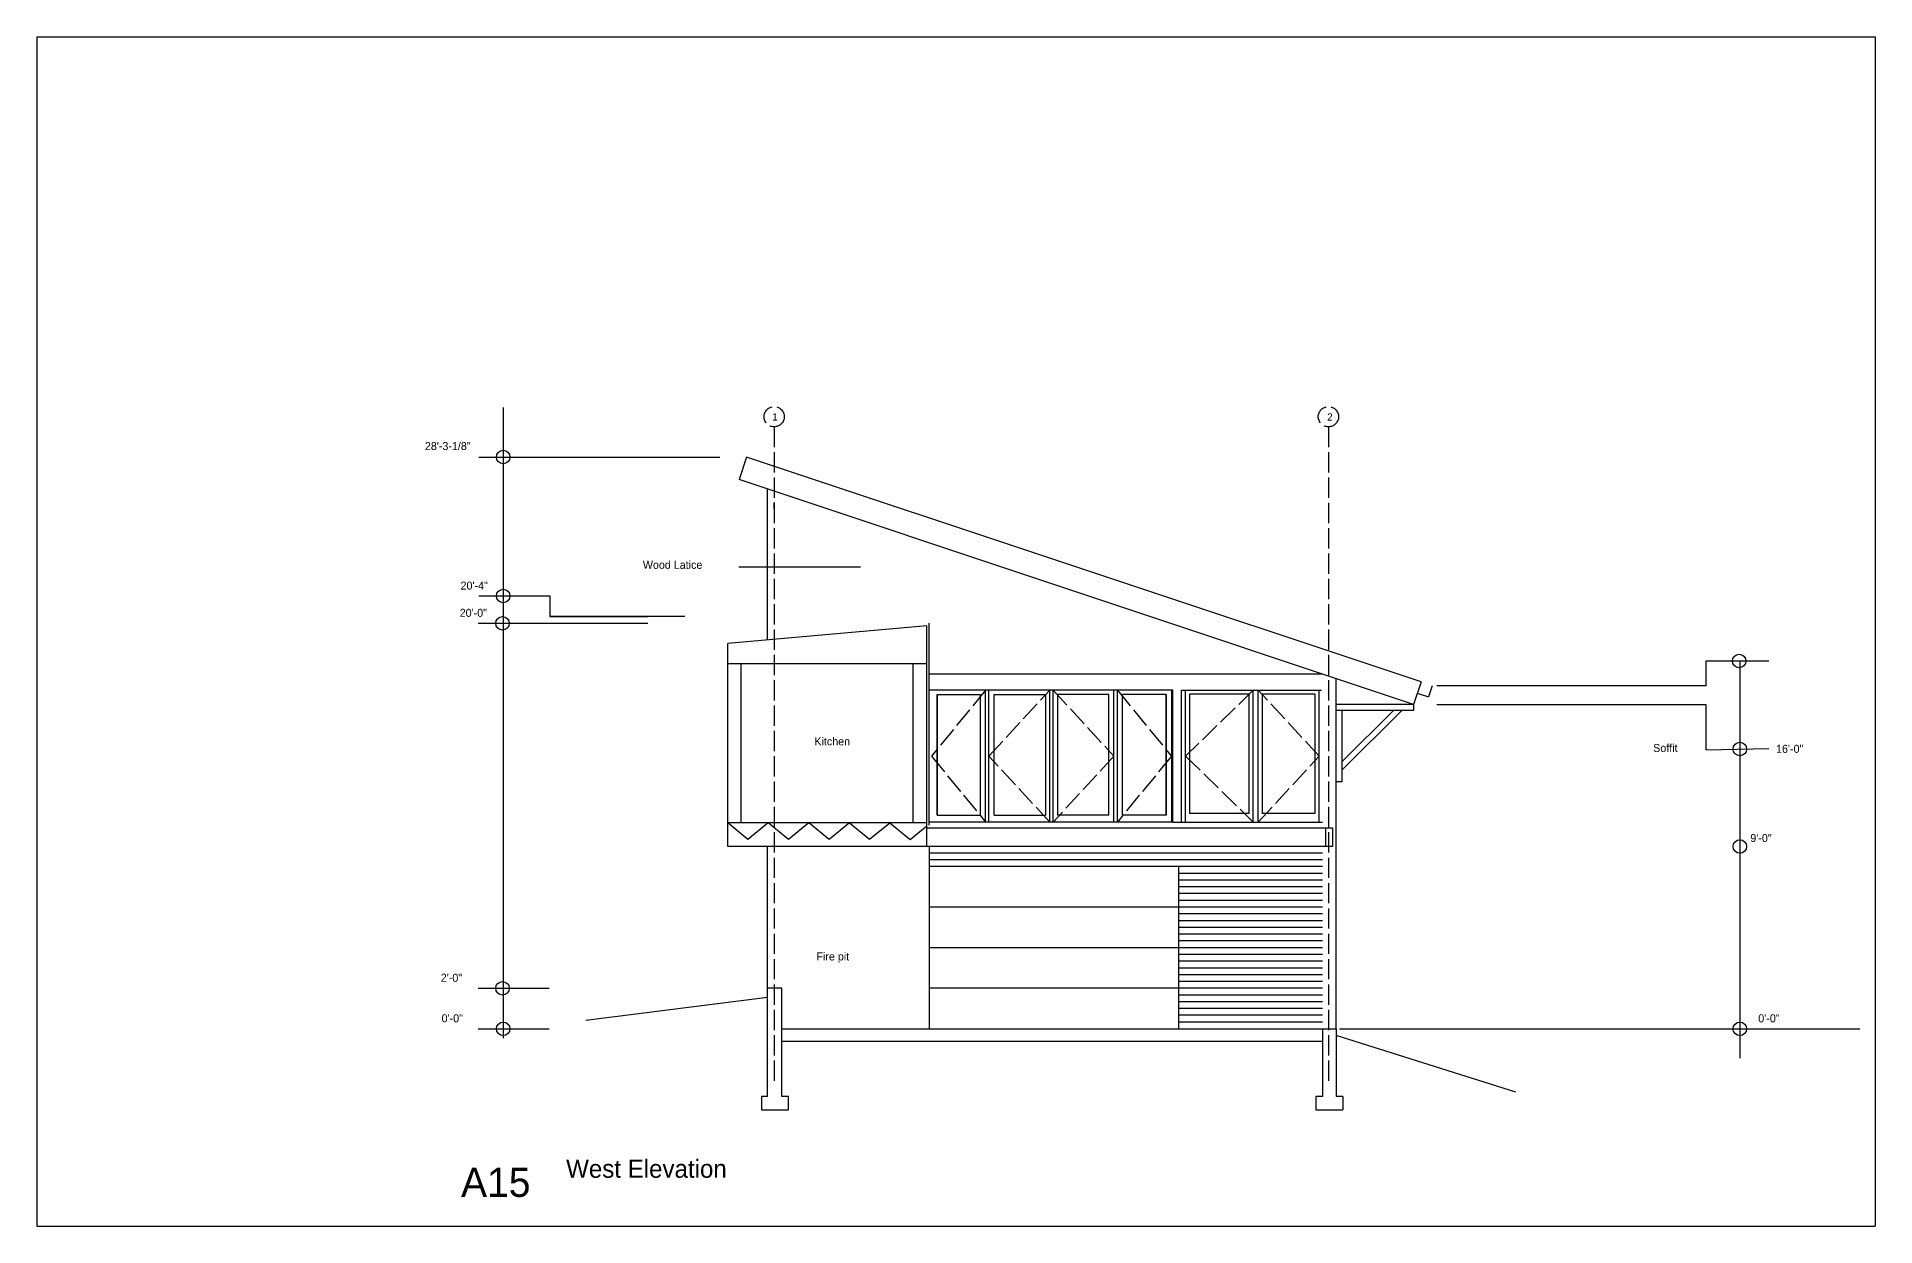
# Model space of a CAD drawing. Header units: inches. Extents: x -173 to 6851, y -1827 to 3486.
# Drawn here: x 4564 to 5652, y -308 to 396 of the extents above; entities that cross this region are included whole.
import ezdxf

# ---------------------------------------------------------------- set-up
doc = ezdxf.new("R2010")
doc.units = ezdxf.units.IN
doc.header["$MEASUREMENT"] = 0
doc.linetypes.add('ACAD_ISO02W100', pattern=[15, 12, -3])
for name, color, linetype in [('const', 7, 'Continuous'), ('e1', 7, 'Continuous'), ('e2', 251, 'Continuous'), ('glassSwing', 172, 'ACAD_ISO02W100'), ('grid', 252, 'ACAD_ISO02W100'), ('millwork', 253, 'Continuous'), ('walls', 7, 'Continuous')]:
    doc.layers.add(name, color=color, linetype=linetype)

msp = doc.modelspace()

# ---------------------------------------------------------------- linework, layer by layer
for p, q in [((4564.2, 396.2), (4564.2, -307.8)), ((4564.2, 396.2), (5652.2, 396.2)), ((5652.2, 396.2), (5652.2, -307.8)), ((5005.1, -167), (4996.6, -167)), ((4564.2, -307.8), (5652.2, -307.8))]:
    msp.add_line(p, q)
at = {"layer": 'e1'}
for p, q in [((4984.2, 147.4), (4979.8, 134.1)), ((5090.9, 25), (4973.1, 25)), ((5383.4, 14.3), (5379, 1)), ((5390.1, 12.1), (5387.9, 5.4)), ((5090.9, -72), (5331.1, -72)), ((5327.1, -83), (5327.1, -72)), ((5331.1, -72), (5331.1, -83))]:
    msp.add_line(p, q, dxfattribs=at)
at = {"layer": 'e2'}
for p, q in [((4840.2, 176.7), (4840.2, -196.5)), ((4825.9, 147.4), (4968.5, 147.4)), ((5000.6, 117), (5000.6, 120.5)), ((5000.6, 120.5), (5000.6, 117)), ((4825.9, 65.2), (4867.9, 65.2)), ((4867.9, 65.2), (4867.9, 53)), ((4825.5, 49), (4925.8, 49)), ((4947.8, 53), (4867.9, 53)), ((4867.9, 53), (4925.8, 53)), ((5552.1, 26.8), (5589.2, 26.8)), ((5552.1, 12.1), (5552.1, 26.8)), ((5572.1, 26.8), (5572.1, -208.4)), ((5325.1, 19), (5092.8, 19)), ((5552.1, 12.1), (5392.8, 12.1)), ((5236.6, 9.4), (5092.8, 9.4)), ((5097, -64.6), (5097, 6.9)), ((5097, 6.9), (5097, -64.6)), ((5097, 6.9), (5122.7, 6.9)), ((5122.7, -64.6), (5122.7, 6.9)), ((5125.7, -68.6), (5125.7, 9.4)), ((5127.7, -68.6), (5127.7, 9.4)), ((5130.7, -64.6), (5130.7, 6.9)), ((5130.7, 6.9), (5161.2, 6.9)), ((5161.2, 6.9), (5161.2, -64.6)), ((5163.7, -68.6), (5163.7, 9.4)), ((5165.7, -68.6), (5165.7, 9.4)), ((5168.2, 6.9), (5168.2, -64.6)), ((5198.7, 6.9), (5168.2, 6.9)), ((5198.7, -64.6), (5198.7, 6.9)), ((5201.7, -68.6), (5201.7, 9.4)), ((5203.7, -68.6), (5203.7, 9.4)), ((5206.7, -64.6), (5206.7, 6.9)), ((5232.5, 6.9), (5206.7, 6.9)), ((5232.5, 6.9), (5232.5, -64.6)), ((5232.5, -64.6), (5232.5, 6.9)), ((5235.7, 9.4), (5235.7, -68.6)), ((5236.6, -68.6), (5236.6, 9.4)), ((5241.6, -68.6), (5241.6, 9.4)), ((5241.6, 9.4), (5324.6, 9.4)), ((5244.1, -68.6), (5244.1, 9.4)), ((5244.1, 9.4), (5323.1, 9.4)), ((5246.4, 7.1), (5246.4, -63.6)), ((5281.6, 7.1), (5246.4, 7.1)), ((5281.6, 7.1), (5281.6, -63.6)), ((5284.1, -68.6), (5284.1, 9.4)), ((5287.1, -68.6), (5287.1, 9.4)), ((5289.3, 7.1), (5289.3, -63.6)), ((5320.6, 7.1), (5289.3, 7.1)), ((5320.6, 7.1), (5320.6, -63.6)), ((5323.1, -68.6), (5323.1, 9.4)), ((5379, 1), (5333.1, 1)), ((5552.1, 0.7), (5392.8, 0.7)), ((5552.1, -25.8), (5552.1, 0.7)), ((5379, -2.5), (5333.1, -2.5)), ((5552.1, -25.8), (5589.2, -25.1)), ((5097, -64.6), (5122.7, -64.6)), ((5130.7, -64.6), (5161.2, -64.6)), ((5198.7, -64.6), (5168.2, -64.6)), ((5232.5, -64.6), (5206.7, -64.6)), ((5281.6, -63.6), (5246.4, -63.6)), ((5320.6, -63.6), (5289.3, -63.6)), ((4985.1, -79), (4973.1, -69)), ((4997.1, -69), (4985.1, -79)), ((5009.1, -79), (4997.1, -69)), ((5021.1, -69), (5009.1, -79)), ((5033.1, -79), (5021.1, -69)), ((5045.1, -69), (5033.1, -79)), ((5057.1, -79), (5045.1, -69.2)), ((5069.1, -69.2), (5057.1, -79)), ((5081.1, -79.2), (5069.1, -69.2)), ((5090.9, -71.1), (5081.1, -79.2)), ((5236.6, -68.6), (5092.8, -68.6)), ((5236.6, -68.6), (5325.1, -68.6)), ((5244.1, -68.6), (5324.6, -68.6)), ((5327.1, -83), (5090.9, -83)), ((5325.1, -87), (5092.8, -87)), ((5325.1, -91), (5092.8, -91)), ((5240, -95), (5092.8, -95)), ((5325.1, -95), (5092.8, -95)), ((5240, -191), (5240, -95)), ((5325.1, -99), (5240, -99)), ((5325.1, -103), (5240, -103)), ((5325.1, -107), (5240, -107)), ((5240, -119), (5092.8, -119)), ((5325.1, -111), (5240, -111)), ((5325.1, -115), (5240, -115)), ((5325.1, -119), (5240, -119)), ((5325.1, -123), (5240, -123)), ((5325.1, -127), (5240, -127)), ((5325.1, -131), (5240, -131)), ((5325.1, -135), (5240, -135)), ((5325.1, -139), (5240, -139)), ((5240, -143), (5092.8, -143)), ((5325.1, -143), (5240, -143)), ((5325.1, -147), (5240, -147)), ((5325.1, -151), (5240, -151)), ((5325.1, -155), (5240, -155)), ((5325.1, -159), (5240, -159)), ((5325.1, -163), (5240, -163)), ((4825.5, -167), (4867.4, -167)), ((5240, -167), (5092.8, -167)), ((5325.1, -167), (5240, -167)), ((5325.1, -171), (5240, -171)), ((5325.1, -175), (5240, -175)), ((5325.1, -179), (5240, -179)), ((5325.1, -183), (5240, -183)), ((4825.5, -191), (4867.4, -191)), ((5325.1, -187), (5240, -187)), ((5335.1, -191), (5643, -191)), ((5557.4, -191), (5599.3, -191))]:
    msp.add_line(p, q, dxfattribs=at)
for centre in [(4840.2, 147.4), (4840.2, 65.2), (4839.8, 49), (5571.7, 26.7), (5572.1, -25.4), (5572.1, -83.1), (4839.8, -167), (4840.2, -191), (5572.1, -191)]:
    msp.add_circle(centre, 4, dxfattribs=at)
at = {"layer": 'glassSwing'}
for p, q in [((5125.7, 9.4), (5093.7, -29.6)), ((5127.7, -29.6), (5163.7, 9.4)), ((5165.7, 9.4), (5201.7, -29.6)), ((5203.7, 9.4), (5235.7, -29.6)), ((5284.1, 9.4), (5244.1, -29.6)), ((5323.1, -29.6), (5287.1, 9.4)), ((5093.7, -29.6), (5125.7, -68.6)), ((5163.7, -68.6), (5127.7, -29.6)), ((5201.7, -29.6), (5165.7, -68.6)), ((5235.7, -29.6), (5203.7, -68.6)), ((5244.1, -29.6), (5284.1, -68.6)), ((5287.1, -68.6), (5323.1, -29.6))]:
    msp.add_line(p, q, dxfattribs=at)
at = {"layer": 'grid'}
for p, q in [((5000.6, 165.3), (5000.6, -223.6)), ((5328.6, 165.3), (5328.6, -223.6))]:
    msp.add_line(p, q, dxfattribs=at)
for centre in [(5000.6, 171.3), (5328.6, 171.3)]:
    msp.add_circle(centre, 6, dxfattribs=at)
at = {"layer": 'millwork'}
for p, q in [((5092.4, -70.5), (5092.4, 49)), ((5379, 1), (5379, -2.5)), ((5336.6, -2.5), (5336.6, -44.9)), ((5372, -2.5), (5336.6, -37.9)), ((5367.1, -2.5), (5336.6, -33)), ((5336.6, -44.9), (5333.1, -44.9)), ((5092.4, -83), (5092.4, -191))]:
    msp.add_line(p, q, dxfattribs=at)
at = {"layer": 'walls'}
for p, q in [((5383.4, 14.3), (4984.2, 147.4)), ((5379, 1), (4979.8, 134.1)), ((4996.6, 39.1), (4996.6, 128.3)), ((4979.6, 82.4), (5051.6, 82.4)), ((5090.9, 47.5), (4973.1, 37)), ((5090.9, -83), (5090.9, 47.5)), ((4973.1, -83), (4973.1, 37)), ((4981.1, -69), (4981.1, 25)), ((5082.9, -69), (5082.9, 25)), ((5333.1, -191), (5333.1, 16.3)), ((5381.2, 7.7), (5387.9, 5.4)), ((5090.9, -69), (4973.1, -69)), ((5090.9, -83), (4973.1, -83)), ((4996.6, -172.5), (4996.6, -83)), ((5331.1, -83), (5327.1, -83)), ((4996.6, -172.5), (4889.1, -186.1)), ((4996.6, -231), (4996.6, -172.5)), ((5005.1, -231), (5005.1, -167)), ((5005.1, -191), (5333.1, -191)), ((5325.1, -191), (5325.1, -231)), ((5333.1, -191), (5333.1, -210.5)), ((5333.1, -193.8), (5333.1, -231)), ((5439.6, -228.5), (5333.1, -195)), ((5325.1, -198.5), (5005.1, -198.5)), ((4996.6, -231), (4993.1, -231)), ((4993.1, -231), (4993.1, -239)), ((4993.1, -239), (5009.1, -239)), ((5009.1, -231), (5005.1, -231)), ((5009.1, -239), (5009.1, -231)), ((5325.1, -231), (5321.1, -231)), ((5321.1, -231), (5321.1, -239)), ((5321.1, -239), (5337.1, -239)), ((5337.1, -231), (5333.1, -231)), ((5333.1, -239), (5337.1, -239)), ((5337.1, -231), (5337.1, -239))]:
    msp.add_line(p, q, dxfattribs=at)

# ---------------------------------------------------------------- texts
at = {"layer": 'const', "attachment_point": 1}
for s, insert, char_height, width in [('1', (4999.5, 173.3), 4.26, 1625.197), ('2', (5327.9, 173.3), 4.26, 1625.197), ('28\'-3-1/8"', (4793.9, 156.3), 4.74, 1805.775), ('Wood Latice', (4922.9, 86), 4.736, 1805.775), ('20\'-4"', (4815, 73.7), 4.74, 1805.775), ('20\'-0"', (4814.5, 57.6), 4.74, 1805.775), ('Kitchen', (5024.4, -18.5), 4.74, 1805.775), ('Soffit', (5520.8, -22.4), 4.74, 1805.775), ('16\'-0"', (5593.5, -22.9), 4.74, 1805.775), ('9\'-0"', (5578.3, -75.7), 4.74, 1805.775), ('Fire pit', (5025.6, -145.8), 4.74, 1805.775), ('2\'-0"', (4803.3, -158.4), 4.74, 1805.775), ('0\'-0"', (4803.8, -182.4), 4.74, 1805.775), ('0\'-0"', (5583, -182.4), 4.74, 1805.775), ('West Elevation', (4877.5, -268.5), 10.656, 4062.993), ('A15', (4815.3, -273.2), 17.26, 6582.049)]:
    msp.add_mtext(s, dxfattribs=dict(at, insert=insert, char_height=char_height, width=width))

doc.saveas('drawing.dxf')
